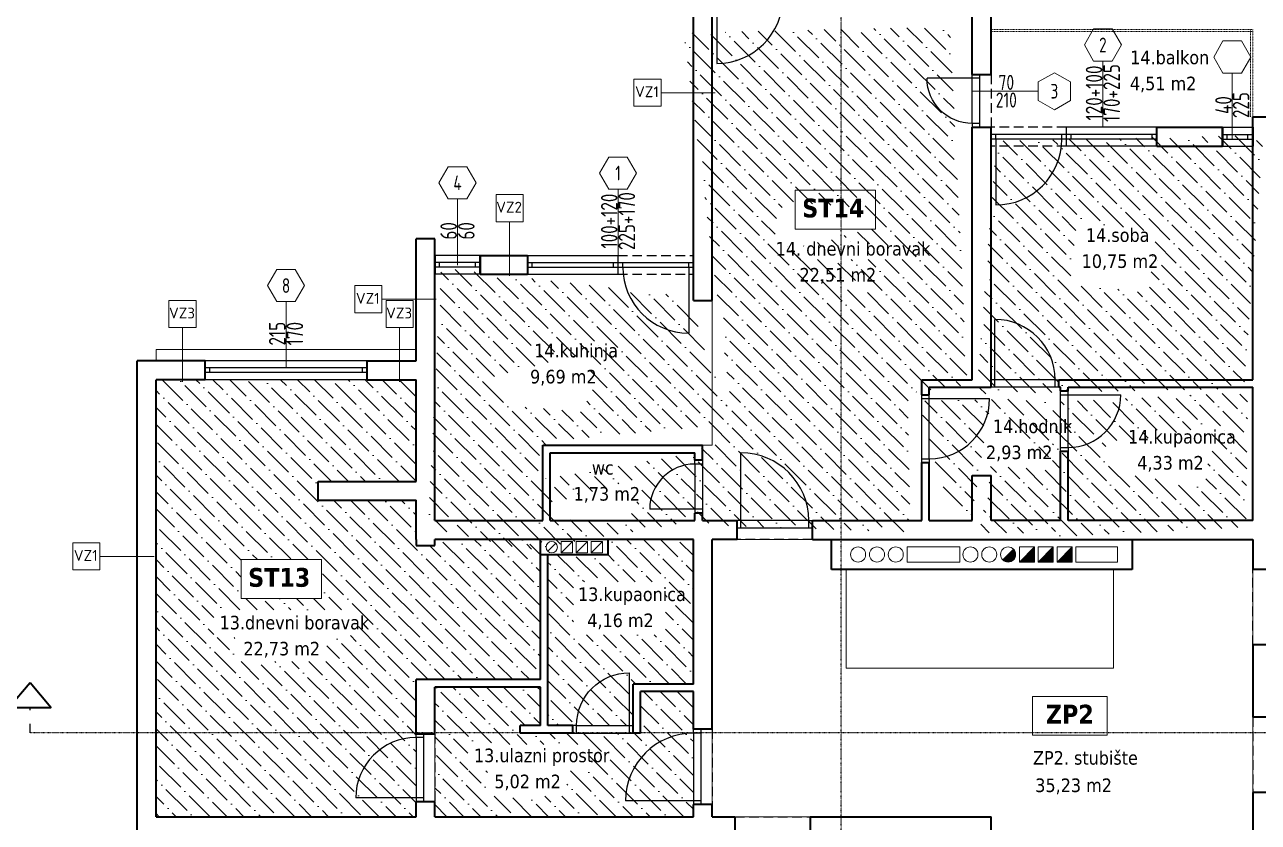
# Model space of a CAD drawing. Header units: millimetres. Extents: x -701 to 470890, y -446843 to -116129.
# Drawn here: x 214800 to 216437, y -222771 to -221712 of the extents above; entities that cross this region are included whole.
import ezdxf
from ezdxf.enums import TextEntityAlignment as Align

# ---------------------------------------------------------------- set-up
doc = ezdxf.new("R2010")
doc.units = ezdxf.units.MM
for name, pattern in [('ACAD_ISO03W100', [30, 12, -18]), ('HIDDEN', [0.375, 0.25, -0.125]), ('HIDDENX2', [19.049999999999997, 12.7, -6.35])]:
    doc.linetypes.add(name, pattern=pattern)
doc.layers.get('0').update_dxf_attribs({"lineweight": 0})
for name, color, linetype, lineweight in [('05-podgled-tanko', 144, 'HIDDEN', 0), ('06-hatch_grijano', 30, 'Continuous', 0), ('07-kote', 70, 'Continuous', 9), ('09-oznaka stavke', 1, 'Continuous', 0), ('5-TX', 113, 'Continuous', 5), ('TP_01 - 0.35', 1, 'Continuous', 35), ('TP_01 - 0.50', 1, 'Continuous', 40), ('TP_07 - 0.20', 255, 'Continuous', 20)]:
    doc.layers.add(name, color=color, linetype=linetype, lineweight=lineweight)
for name, color, linetype in [('TP_Hatch', 252, 'Continuous'), ('TP_Hidden', 8, 'HIDDENX2'), ('TP_Otvori', 8, 'Continuous'), ('TP_Otvori.block', 8, 'Continuous'), ('zidovi', 1, 'Continuous')]:
    doc.layers.add(name, color=color, linetype=linetype)
doc.styles.add('isocpeur', font='isocpeur.ttf')
doc.styles.add('tahoma10', font='tahoma.ttf', dxfattribs={"height": 2})

# ---------------------------------------------------------------- blocks, each defined once
blk = doc.blocks.new('*U656')
at = {"layer": 'TP_Otvori'}
for p, q in [((5.000001072883606, 2.04358873916146e-07), (4.999993102891582, 90.00000084808873)), ((5.000001072883606, 2.04358873916146e-07), (1.072883605957031e-06, 2.04358873916146e-07)), ((95.00000107288324, 8.910042925631245e-06), (5.00000083446503, 3.877577494648676e-07)), ((5.00000064713616, -10.00000003405978), (5.000000834465027, 2.043588528028758e-07)), ((95.00000088555437, -9.999991328375708), (95.00000107288324, 8.910042925631245e-06)), ((95.00000107288324, 8.910042924803541e-06), (100.0000010728832, 8.910042924803541e-06)), ((100.0000011239731, -9.999993269784119), (1.123973317912923e-06, -10.00000023841852))]:
    blk.add_line(p, q, dxfattribs=at)
blk.add_arc((5.000001072883581, 4.189355961307331e-07), 90.00000042915346, 5.073854788161767e-06, 90.00000507385442, dxfattribs=at)
blk = doc.blocks.new('*U655')
at = {"layer": 'TP_Otvori'}
for p, q in [((5.000001072883606, 2.04358873916146e-07), (4.999994874000921, 70.00000070503756)), ((5.000001072883606, 2.04358873916146e-07), (1.072883605957031e-06, 2.04358873916146e-07)), ((75.00000107288328, 6.975446469694553e-06), (5.00000083446503, 3.877577494648676e-07)), ((5.00000064713616, -10.00000003405978), (5.000000834465027, 2.043588528028758e-07)), ((75.00000088555441, -9.999993262972165), (75.00000107288328, 6.975446469694553e-06)), ((75.00000107288328, 6.975446468866849e-06), (80.00000107288328, 6.975446468866849e-06)), ((80.00000112397319, -9.999995204380575), (1.123973317912923e-06, -10.00000023841852))]:
    blk.add_line(p, q, dxfattribs=at)
blk.add_arc((5.000001072883586, 3.712518800830469e-07), 70.00000033378596, 5.073854788161768e-06, 90.00000507385444, dxfattribs=at)
blk = doc.blocks.new('*U654')
at = {"layer": 'TP_Otvori'}
for p, q in [((5.000001072883606, 2.04358873916146e-07), (4.999993988446251, 80.00000077656311)), ((5.000001072883606, 2.04358873916146e-07), (1.072883605957031e-06, 2.04358873916146e-07)), ((85.00000107288324, 7.942744697662896e-06), (5.00000083446503, 3.877577494648676e-07)), ((5.00000064713616, -10.00000003405978), (5.000000834465027, 2.043588528028758e-07)), ((85.00000088555437, -9.999992295673938), (85.00000107288324, 7.942744697662896e-06)), ((85.00000107288324, 7.942744696835193e-06), (90.00000107288324, 7.942744696835193e-06)), ((90.00000112397315, -9.999994237082348), (1.123973317912923e-06, -10.00000023841852))]:
    blk.add_line(p, q, dxfattribs=at)
blk.add_arc((5.000001072883583, 3.950937381068899e-07), 80.00000038146969, 5.073854788161769e-06, 90.00000507385444, dxfattribs=at)
blk = doc.blocks.new('*U663')
at = {"layer": 'TP_01 - 0.50'}
for p, q in [((0, 1.192092895507812e-07), (0, -30.00000011920929)), ((71.99999547958377, 1.139640818882981e-06), (71.99999547958377, -29.99999909877775))]:
    blk.add_line(p, q, dxfattribs=at)
at = {"layer": 'TP_Otvori'}
for p, q in [((0, 0), (71.99999547958377, -1.71661366175613e-07)), ((4.76837158203125e-07, -11.25000011920929), (71.9999952411652, -11.25000029087066)), ((0, -18.75000011920929), (71.9999952411652, -18.75000005245207)), ((7.500000476837158, -11.25000011920929), (7.500000476837158, -18.75000107288361)), ((64.49999500274662, -11.25000029087066), (64.4999952411652, -18.75000029087065)), ((0, -29.99999833106995), (71.99999547958377, -29.99999897956846))]:
    blk.add_line(p, q, dxfattribs=at)
blk = doc.blocks.new('*U1741')
at = {"layer": 'TP_01 - 0.50'}
for p, q in [((0, 1.192092895507812e-07), (0, -30.00000011920929)), ((47.99999727249144, 1.196861273592731e-06), (47.99999727249144, -29.99999904155731))]:
    blk.add_line(p, q, dxfattribs=at)
at = {"layer": 'TP_Otvori'}
for p, q in [((0, 0), (47.99999727249144, -1.144409114658629e-07)), ((4.76837158203125e-07, -11.25000011920929), (47.99999703407286, -11.2500002336502)), ((0, -18.75000011920929), (47.99999703407286, -18.74999999523162)), ((7.500000476837158, -11.25000011920929), (7.500000476837158, -18.75000107288361)), ((40.49999679565428, -11.2500002336502), (40.49999703407286, -18.7500002336502)), ((0, -29.99999833106995), (47.99999727249144, -29.99999892234802))]:
    blk.add_line(p, q, dxfattribs=at)
blk = doc.blocks.new('*U658')
at = {"layer": 'TP_Otvori'}
for p, q in [((5.000001072883606, 2.04358873916146e-07), (4.99999575955559, 60.00000063351202)), ((5.000001072883606, 2.04358873916146e-07), (1.072883605957031e-06, 2.04358873916146e-07)), ((65.00000107288331, 6.008148241726208e-06), (5.00000083446503, 3.877577494648676e-07)), ((5.00000064713616, -10.00000003405978), (5.000000834465027, 2.043588528028758e-07)), ((65.00000088555444, -9.999994230270392), (65.00000107288331, 6.008148241726208e-06)), ((65.00000107288331, 6.008148240898504e-06), (70.00000107288331, 6.008148240898504e-06)), ((70.00000112397322, -9.999996171678802), (1.123973317912923e-06, -10.00000023841852))]:
    blk.add_line(p, q, dxfattribs=at)
blk.add_arc((5.000001072883589, 3.474100220592039e-07), 60.00000028610224, 5.073854788161768e-06, 90.00000507385444, dxfattribs=at)
blk = doc.blocks.new('*U3361')
blk.add_lwpolyline([(0, 31.04602911306961), (-1.792289735764687e-20, -59.1770623683441)])
blk.add_lwpolyline([(-12.61066770181837, -59.17706236834409), (-25.22133540363676, -81.01937954526137), (-12.61066770181839, -102.8616967221786), (12.61066770181836, -102.8616967221786), (25.22133540363676, -81.0193795452614), (12.61066770181841, -59.1770623683441)], close=True)
at = {"style": 'isocpeur', "width": 0.75}
for tag, p in [('VIS', (-12, -15.62063755359621)), ('SIR', (12, -15.6206375535962))]:
    blk.add_attdef(tag, text='', height=15, rotation=270, dxfattribs=at).set_placement(p, align=Align.MIDDLE)
blk.add_attdef('BR', text='', height=20, rotation=179.9999999999984, dxfattribs=at).set_placement((-3.584578783445449e-20, -81.01937954526115), align=Align.MIDDLE_CENTER)
blk = doc.blocks.new('*U3370')
blk.add_lwpolyline([(0, 31.04602911306961), (-1.792289735764687e-20, -59.1770623683441)])
blk.add_lwpolyline([(-12.61066770181837, -59.17706236834409), (-25.22133540363676, -81.01937954526137), (-12.61066770181839, -102.8616967221786), (12.61066770181836, -102.8616967221786), (25.22133540363676, -81.0193795452614), (12.61066770181841, -59.1770623683441)], close=True)
at = {"style": 'isocpeur', "width": 0.75}
for tag, p in [('VIS', (-12, -15.62063755359621)), ('SIR', (12, -15.6206375535962))]:
    blk.add_attdef(tag, text='', height=15, rotation=270, dxfattribs=at).set_placement(p, align=Align.MIDDLE)
blk.add_attdef('BR', text='', height=20, dxfattribs=at).set_placement((-4.03896783473158e-28, -81.0193795452616), align=Align.MIDDLE_CENTER)
blk = doc.blocks.new('*U3381')
blk.add_lwpolyline([(0, 31.04602911306961), (-1.792289735764687e-20, -59.1770623683441)])
blk.add_lwpolyline([(-12.61066770181837, -59.17706236834409), (-25.22133540363676, -81.01937954526137), (-12.61066770181839, -102.8616967221786), (12.61066770181836, -102.8616967221786), (25.22133540363676, -81.0193795452614), (12.61066770181841, -59.1770623683441)], close=True)
at = {"style": 'isocpeur', "width": 0.75}
for tag, p in [('VIS', (-12, -15.62063755359621)), ('SIR', (12, -15.6206375535962))]:
    blk.add_attdef(tag, text='', height=15, rotation=270, dxfattribs=at).set_placement(p, align=Align.MIDDLE)
blk.add_attdef('BR', text='', height=20.00000000000001, rotation=269.9999999999976, dxfattribs=at).set_placement((-2.273736754432321e-13, -81.01937954526137), align=Align.MIDDLE_CENTER)
blk = doc.blocks.new('*U649')
at = {"ltscale": 0.1}
blk.add_line((-0.1249999999996342, 0.3749996975742539), (-0.6249999999981708, 0.3749984878712693), dxfattribs=at)
blk.add_lwpolyline([(0.1249996975738881, 0.5000003024253804), (0.1250003024253803, 0.2500003024261121), (-0.124999697573888, 0.2499996975746198), (-0.1250003024253803, 0.4999996975738881)], close=True, dxfattribs=at)
at = {"style": 'isocpeur'}
blk.add_attdef('sl', text='', height=0.1, dxfattribs=at).set_placement((0.005017208459321409, 0.3336032184705005), align=Align.CENTER)
blk = doc.blocks.new('*U64')
at = {"ltscale": 0.1}
blk.add_line((3.02425826437247e-07, 0.2500000000003658), (1.512129132241746e-06, -0.2499999999981707), dxfattribs=at)
blk.add_lwpolyline([(-0.1250003024254606, 0.4999996975738077), (0.1249996975738076, 0.5000003024254606), (0.1250003024254606, 0.2500003024261923), (-0.1249996975738077, 0.2499996975745394)], close=True, dxfattribs=at)
at = {"style": 'isocpeur'}
blk.add_attdef('sl', text='', height=0.1, dxfattribs=at).set_placement((0.005017208459321409, 0.3336032184705005), align=Align.CENTER)

msp = doc.modelspace()

# ---------------------------------------------------------------- hatches: boundary and pattern name
at = {"layer": '06-hatch_grijano'}
h = msp.add_hatch(dxfattribs=at)
h.set_pattern_fill('ANSI36', color=256, scale=5, angle=270, style=0)
h.set_pattern_definition([(315, (643136874.9920071, 503081196.8688628), (30.86963041617522, -8.418990113502339), [39.6875, -7.9375, 0, -7.9375])])
h.paths.add_polyline_path([(215462.2205219889, -222201.148841598), (215462.2205218697, -222130.0341655993), (215569.4454368973, -222130.0341655397), (215569.4454367781, -222201.1488417172)])
h.paths.add_polyline_path([(215712.7781899596, -222078.0319536709), (215687.7781900788, -222078.0319537305), (215687.7781899596, -222043.0319526576), (215344.7781881714, -222043.0319545054), (215344.7781899596, -222370.0319536113), (215487.7781899596, -222370.0319536113), (215487.7781898404, -222270.0319537305), (215712.7781899596, -222270.0319537305)])
h.paths.add_polyline_path([(215541.1784854556, -222286.7138641857), (215596.5722970391, -222286.7138641261), (215596.5722971583, -222316.8100374722), (215541.1784853364, -222316.8100374722)])
h.paths.add_polyline_path([(215522.2495840216, -222351.4754227184), (215522.2495841408, -222316.8100375914), (215621.4723203803, -222316.8100375318), (215621.4723202611, -222351.4754226588)])
h.paths.add_polyline_path([(215689.7781898404, -222280.0319537305), (215497.7781898404, -222280.0319537305), (215497.7781900788, -222370.0319537305), (215689.7781898404, -222370.0319536709)])
h.paths.add_polyline_path([(215822.806578579, -221983.2411606096), (215822.806578579, -221931.5859367036), (215929.2593380833, -221931.585936644), (215929.2593380833, -221983.2411606096)])
h.paths.add_polyline_path([(215788.4199846411, -222029.7130709671), (215788.4199846411, -221992.857235887), (215969.6594744349, -221992.8572359466), (215969.6594743157, -222029.7130710267)])
h.paths.add_polyline_path([(215816.3805616522, -222061.5848254942), (215816.3805617715, -222029.7130708479), (215938.2426669026, -222029.7130709671), (215938.2426669026, -222061.5848254346)])
h.paths.add_polyline_path([(216057.7781885291, -221685.0319535517), (215712.7781900788, -221685.0319529556), (215712.7781900788, -222270.0319537305), (215699.7781898404, -222270.0319537305), (215699.7781898404, -222370.0319536709), (215990.7781899596, -222370.0319537901), (215990.7781899596, -222183.0319537305), (216057.7781899596, -222183.0319537305)])
h.paths.add_polyline_path([(216193.7038866902, -222047.9676928901), (216193.7038868094, -221975.9255189084), (216311.4937457467, -221976.826168158), (216311.4937457467, -222048.8683421396)])
h.paths.add_polyline_path([(216429.778190198, -221873.0319546246), (216082.7781899596, -221873.031952598), (216082.7781899596, -222183.0319538497), (216429.7781899596, -222183.0319537901)])
h.paths.add_polyline_path([(216169.0786059523, -222231.3590680145), (216169.0786059523, -222296.4361729407), (216069.2509884263, -222296.436172881), (216069.2509884263, -222231.3590680145)])
h.paths.add_polyline_path([(216174.7781907941, -222193.0319459223), (216000.7781900788, -222193.0319537901), (216000.7781899596, -222370.0319537305), (216057.7781898404, -222370.0319537305), (216057.7781898404, -222310.0319538497), (216082.7781897212, -222310.0319537901), (216082.7781898404, -222370.0319537305), (216174.7781907941, -222370.0319537901)])
h.paths.add_polyline_path([(216256.5102443123, -222312.368035891), (216256.5102443123, -222242.1491274618), (216378.3668982411, -222242.1491274618), (216378.3668980027, -222312.3680360102)])
h.paths.add_polyline_path([(216429.7781899596, -222193.0319538497), (216184.7781907941, -222193.0319537901), (216184.7781907941, -222370.0319537305), (216429.7781899596, -222370.0319537305)])
edge = h.paths.add_edge_path()
edge.add_arc((216231.0419659717, -221738.7672995463), 21.29625924844763, 56.38658051472054, 76.82071943254347)
edge.add_line((216235.897487255, -221718.0319536113), (216226.186444689, -221718.0319536113))
edge.add_arc((216231.0419659725, -221738.7672995467), 21.29625924891914, 103.1792805677224, 123.6134194851943)
edge.add_line((216219.2526418805, -221721.0319536113), (216242.8312900635, -221721.0319536113))
h = msp.add_hatch(dxfattribs=at)
h.set_pattern_fill('ANSI36', color=256, scale=5, angle=270, style=0)
h.set_pattern_definition([(315, (-46567.70961697074, -4411.238665198325), (30.86963041617522, -8.418990113502339), [39.6875, -7.9375, 0, -7.9375])])
h.paths.add_polyline_path([(215087.6758578444, -222473.5344709539), (215087.6758578444, -222421.879247167), (215194.1286173487, -222421.8792470478), (215194.1286173487, -222473.5344710135)])
h.paths.add_polyline_path([(215051.4906036282, -222525.3703542732), (215051.490603509, -222488.5145192527), (215232.7300931836, -222488.5145193123), (215232.7300931836, -222525.3703542732)])
h.paths.add_polyline_path([(215079.4511805201, -222557.2421088599), (215079.4511805201, -222525.3703543328), (215201.3132857705, -222525.3703542732), (215201.3132858897, -222557.2421088599)])
h.paths.add_polyline_path([(215484.7781897212, -222395.0319534921), (215344.7781899596, -222395.0319536709), (215344.7781899596, -222403.0319537305), (215319.7781899596, -222403.0319537305), (215319.7781899596, -222343.0319536709), (215189.7781899596, -222343.0319536709), (215189.7781899596, -222318.0319536113), (215319.7781899596, -222318.0319536709), (215319.7781899596, -222183.0319536709), (214974.7781903172, -222183.0319537305), (214974.7781900788, -222763.0319536709), (215319.7781899596, -222763.0319536709), (215319.7781899596, -222581.0319537305), (215484.7781899596, -222581.0319534921)])
h.paths.add_polyline_path([(215388.6207537079, -222702.3754857563), (215388.6207537079, -222667.0094384336), (215549.5968796635, -222667.009438374), (215549.5968796635, -222702.3754857563)])
h.paths.add_polyline_path([(215519.913299265, -222702.3754857563), (215519.913299265, -222735.840800681), (215414.4974661494, -222735.8408006214), (215414.4974661494, -222702.3754858159)])
h.paths.add_polyline_path([(215687.7781898404, -222597.031952598), (215617.7781808997, -222597.031952598), (215617.7781808997, -222652.031952598), (215457.7781808997, -222652.031952598), (215457.7781808997, -222642.0319527768), (215484.7781900788, -222642.0319527172), (215484.7781900788, -222591.0319534921), (215344.7781899596, -222591.0319537305), (215344.7781899596, -222763.0319537305), (215687.7781899596, -222763.0319536709)])
h.paths.add_polyline_path([(215528.7447801257, -222521.7604351424), (215528.7447801257, -222451.5415266537), (215650.6014340544, -222451.5415265941), (215650.6014339352, -222521.7604351424)])
h.paths.add_polyline_path([(215687.7781899596, -222395.0319533133), (215574.7781897212, -222395.0319534921), (215574.7781897212, -222415.0319536113), (215494.7781898404, -222415.0319536113), (215494.7781899596, -222642.031952598), (215607.7781808997, -222642.031952598), (215607.7781808997, -222587.031952598), (215687.7781808997, -222587.031952598)])
at = {"layer": 'TP_Hatch'}
h = msp.add_hatch(color=256, dxfattribs=at)
h.dxf.hatch_style = 1
h.paths.add_polyline_path([(216140.278739872, -222425.0330158853), (216140.278739872, -222405.0330158853), (216120.278739872, -222425.0330158853)])
h = msp.add_hatch(color=256, dxfattribs=at)
h.dxf.hatch_style = 1
h.paths.add_polyline_path([(216165.278739872, -222425.0330158853), (216165.278739872, -222405.0330158853), (216145.278739872, -222425.0330158853)])
h = msp.add_hatch(color=256, dxfattribs=at)
h.dxf.hatch_style = 1
h.paths.add_polyline_path([(216190.278739872, -222425.0330158853), (216190.278739872, -222405.0330158853), (216170.278739872, -222425.0330158853)])
h = msp.add_hatch(color=256, dxfattribs=at)
h.dxf.hatch_style = 1
edge = h.paths.add_edge_path()
edge.add_arc((216105.2787401105, -222415.0330154084), 10.00000047683717, 225.0000009659346, 269.9999979509434)
edge.add_arc((216105.2787397528, -222415.0330155276), 10.00000041723252, 270.0000020490567, 359.9999979509434)
edge.add_arc((216105.2787384415, -222415.0330166601), 10.00000154972079, 4.436338000413295e-06, 44.99999734039595)
edge.add_line((216112.3498076821, -222407.9619480752), (216098.207672062, -222422.1040836953))

# ---------------------------------------------------------------- linework, layer by layer
at = {"layer": '05-podgled-tanko'}
for p, q in [((216082.7781900788, -221718.0319536113), (216429.7781899596, -221718.0319536113)), ((216426.7781899596, -221718.0319536113), (216426.7781899596, -221834.0319520616)), ((216429.7781899596, -221718.0319536113), (216429.7781899596, -221834.0319520616)), ((216082.7781900788, -221721.0319536113), (216429.7781899596, -221721.0319536113))]:
    msp.add_line(p, q, dxfattribs=at).dxf.unprotected_set("ltscale", 0)
at = {"layer": '06-hatch_grijano'}
for p, q in [((215845.7781899596, -222395.0319536709), (215745.7781898404, -222395.0319536113)), ((215712.7781899596, -222647.0319536709), (215712.7781899596, -222747.0319536709)), ((215344.7781899596, -222653.0319537305), (215344.7781899596, -222743.0319537305))]:
    msp.add_line(p, q, dxfattribs=at)
for points in [[(215712.7781900788, -221685.0319529556), (215712.7781900788, -222270.0319537305), (215699.7781898404, -222270.0319537305), (215699.7781898404, -222370.0319536709), (215990.7781899596, -222370.0319537901), (215990.7781899596, -222183.0319537305), (216057.7781899596, -222183.0319537305), (216057.7781885291, -221685.0319535517), (215712.7781898404, -221685.0319529556)], [(214974.7781903172, -222183.0319536709), (214974.7781900788, -222763.0319536709), (215319.7781899596, -222763.0319536709), (215319.7781899596, -222581.0319537305), (215484.7781899596, -222581.0319534921), (215484.7781897212, -222395.0319534921), (215344.7781899596, -222395.0319536709), (215344.7781899596, -222403.0319537305), (215319.7781899596, -222403.0319537305), (215319.7781899596, -222343.0319536709), (215189.7781899596, -222343.0319536709), (215189.7781899596, -222318.0319536113), (215319.7781899596, -222318.0319536709), (215319.7781899596, -222183.0319536709), (214974.7781898404, -222183.0319537305)], [(215494.7781898404, -222415.0319536113), (215574.7781897212, -222415.0319536113), (215574.7781897212, -222395.0319534921), (215687.7781899596, -222395.0319533133), (215687.7781808997, -222587.031952598), (215607.7781808997, -222587.031952598), (215607.7781808997, -222642.031952598), (215494.7781899596, -222642.031952598), (215494.7781898404, -222415.0319536113)], [(215712.778190198, -222395.0319532537), (215712.7781903172, -222763.0319537305), (216082.7781900788, -222763.0319539093), (216082.7781898404, -223198.0319533729), (216429.778190198, -223198.0319533133), (216429.778190198, -222395.0319537305), (216269.7792899037, -222395.0319537305), (216269.7792899037, -222435.0330158853), (216245.278739872, -222435.0330158853), (216245.278739872, -222566.0330158257), (215890.278739872, -222566.0330158853), (215890.278739872, -222435.0330158853), (215870.7781899596, -222435.0330158853), (215870.7781899596, -222395.0319536709), (215712.778190198, -222395.0319537305)], [(215687.7781899596, -222763.0319536709), (215687.7781898404, -222597.031952598), (215617.7781808997, -222597.031952598), (215617.7781808997, -222652.031952598), (215457.7781808997, -222652.031952598), (215457.7781808997, -222642.0319527768), (215484.7781900788, -222642.0319527172), (215484.7781900788, -222591.0319534921), (215344.7781899596, -222591.0319537305), (215344.7781899596, -222763.0319537305), (215687.7781899596, -222763.0319536709)]]:
    msp.add_lwpolyline(points, dxfattribs=at)
at = {"layer": '07-kote', "linetype": 'ByBlock', "ltscale": 5}
for points in [[(215822.806578579, -221931.585936644), (215929.2593380833, -221931.585936644), (215929.2593380833, -221983.2411606096), (215822.806578579, -221983.2411606096)], [(215087.6758578444, -222421.8792470478), (215194.1286173487, -222421.8792470478), (215194.1286173487, -222473.5344710135), (215087.6758578444, -222473.5344710135)], [(216137.4386886979, -222603.3558569931), (216236.5766901398, -222603.3558569931), (216236.5766901398, -222655.0110809588), (216137.4386886979, -222655.0110809588)]]:
    msp.add_lwpolyline(points, close=True, dxfattribs=at)
at = {"layer": 'TP_01 - 0.35'}
for p, q in [((215687.7781900788, -222078.0319537305), (215687.7781899596, -221655.0319528364)), ((215712.7781900788, -222078.0319536709), (215712.7781900788, -221655.031952896)), ((216057.7781899596, -221778.0319536709), (216057.7781899596, -221655.0319530152)), ((216082.7781899596, -221778.0319536113), (216082.7781899596, -221655.0319528364)), ((216057.7781900788, -221778.0319536113), (216082.7781899596, -221778.0319536709)), ((216057.7781899596, -222183.0319537901), (216057.7781899596, -221848.0319536113)), ((216057.7781899596, -221848.0319536113), (216082.7781898404, -221848.0319536709)), ((216082.7781899596, -222193.0319537901), (216082.7781899596, -221848.0319536709)), ((216302.778190198, -221848.0319536709), (216389.7781900788, -221848.0319536709)), ((216302.778190198, -221873.0319537305), (216302.778190198, -221848.0319536709)), ((216389.7781900788, -221873.0319537305), (216389.7781900788, -221848.0319536709)), ((216429.7781899596, -222183.0319537901), (216429.7781899596, -221834.0319520616)), ((216429.7781899596, -221834.0319521212), (216454.7781898404, -221834.0319521212)), ((216302.778190198, -221873.0319537901), (216389.7781900788, -221873.0319537305)), ((215319.7781899596, -222158.0319536113), (215319.7781899596, -221996.0319518232)), ((215344.7782006884, -221996.0319518232), (215319.7782006884, -221996.0319518232)), ((215344.7781899596, -222213.0319536709), (215344.7781900788, -221996.0319518828)), ((215404.7781899596, -222018.0319536709), (215467.7781899596, -222018.0319537305)), ((215404.7781899596, -222018.0319537305), (215404.7781899596, -222043.0319537305)), ((215467.7781899596, -222018.0319537901), (215467.7781899596, -222043.0319537305)), ((215404.7781899596, -222043.0319536709), (215467.7781899596, -222043.0319537305)), ((215687.7781899596, -222078.0319537305), (215712.7781899596, -222078.0319536709)), ((215344.7781899596, -222213.0319537305), (215344.7781899596, -222091.4770303749)), ((214949.7781899596, -222903.0319535517), (214949.7781899596, -222158.031952896)), ((214974.7781900788, -222158.0319529556), (214949.7781899596, -222158.031952896)), ((215039.7781903172, -222158.0319536709), (214974.7781903172, -222158.0319536709)), ((215039.778190198, -222183.0319530749), (215039.7781903172, -222158.0319530152)), ((215254.7781898404, -222158.0319536709), (215319.7781898404, -222158.0319536709)), ((215254.7781899596, -222183.0319530749), (215254.7781898404, -222158.0319530152)), ((214974.7781899596, -222763.0319536709), (214974.7781898404, -222183.0319536709)), ((215039.778190198, -222183.0319536709), (214974.7781903172, -222183.0319536709)), ((215254.7781899596, -222183.0319536709), (215319.7781898404, -222183.0319536709)), ((215319.7781900788, -222318.0319536113), (215319.7781899596, -222183.0319536709)), ((215990.7781899596, -222183.0319537901), (216057.7781899596, -222183.0319537901)), ((215990.7781897212, -222203.0319537901), (215990.7781899596, -222183.0319537901)), ((216000.7781899596, -222193.0319537901), (216082.7781899596, -222193.0319537901)), ((216000.7781900788, -222203.0319537901), (216000.7781900788, -222193.0319537901)), ((216172.7781899596, -222193.0319379353), (216172.7781899596, -222183.0319379353)), ((216172.7781899596, -222183.0319537901), (216429.7781899596, -222183.0319537901)), ((216174.7781907941, -222193.0319459223), (216172.7781899596, -222193.0319379353)), ((216174.7781907941, -222198.0319458627), (216174.7781907941, -222193.0319459223)), ((216184.7781907941, -222193.0319537901), (216429.7781899596, -222193.0319537901)), ((216184.7781907941, -222198.0319458627), (216184.7781907941, -222193.0319459223)), ((216429.7781899596, -222347.0319538497), (216429.7781899596, -222193.0319537901)), ((215990.7781899596, -222203.0319537901), (216000.7781899596, -222203.0319537901)), ((216174.7781906748, -222198.0319458627), (216184.7781906748, -222198.0319458627)), ((215344.7781899596, -222370.0319537305), (215344.7781899596, -222213.0319537305)), ((215344.7781899596, -222370.0319537305), (215344.7781898404, -222213.0319537305)), ((215487.7781898404, -222270.0319537305), (215699.7781898404, -222270.0319537305)), ((215487.7781899596, -222370.0319536113), (215487.7781898404, -222270.0319537305)), ((215699.7781899596, -222290.0319536709), (215699.7781898404, -222270.0319537305)), ((215497.7781898404, -222280.0319537305), (215689.7781898404, -222280.0319537305)), ((215497.7781899596, -222370.0319536113), (215497.7781898404, -222280.0319537305)), ((215689.7781897212, -222290.0319537305), (215689.7781898404, -222280.0319537305)), ((215699.7781898404, -222290.0319537305), (215689.7781898404, -222290.0319537305)), ((216174.7781907941, -222370.0319537901), (216174.7781907941, -222278.0319458627)), ((216174.7781906748, -222278.0319458627), (216184.7781906748, -222278.0319458627)), ((216184.7781907941, -222370.0319537901), (216184.7781907941, -222278.0319458627)), ((215990.7781899596, -222370.0319537901), (215990.7781899596, -222293.0319538497)), ((215990.7781899596, -222293.0319537901), (216000.7781899596, -222293.0319537901)), ((216000.7781899596, -222370.0319537901), (216000.7781900788, -222293.0319538497)), ((215189.7781898404, -222343.0319536709), (215189.7781898404, -222318.0319536113)), ((215189.7781898404, -222318.0319536113), (215319.7781899596, -222318.0319536709)), ((216057.7781898404, -222370.0319537305), (216057.7781898404, -222310.0319537305)), ((216057.7781898404, -222310.0319537305), (216082.7781899596, -222310.0319537901)), ((216082.7781898404, -222370.0319537305), (216082.7781897212, -222310.0319537901)), ((215189.7781899596, -222343.0319536709), (215319.7781899596, -222343.0319536709)), ((215319.7781899596, -222395.0319536709), (215319.7781899596, -222343.0319536709)), ((216429.7781899596, -222370.0319537305), (216429.7781899596, -222347.0319538497)), ((215344.7781899596, -222370.0319537305), (215487.7781900788, -222370.0319536709)), ((215497.7781900788, -222370.0319537305), (215557.7781899596, -222370.0319537305)), ((215557.7781899596, -222370.0319537305), (215689.7781898404, -222370.0319536709)), ((215689.7781898404, -222370.0319536709), (215689.7781897212, -222360.0319536709)), ((215699.7781898404, -222360.0319537305), (215689.7781898404, -222360.0319537305)), ((215699.7781898404, -222370.0319536709), (215699.7781899596, -222360.0319536709)), ((215699.7781897212, -222370.0319536709), (215745.7781898404, -222370.0319536709)), ((215745.7781898404, -222395.0319536709), (215745.7781898404, -222370.0319536709)), ((215845.7781898404, -222370.0319536709), (215990.7781900788, -222370.0319537305)), ((215845.7781898404, -222395.0319536709), (215845.7781898404, -222370.0319536709)), ((216000.7781899596, -222370.0319537305), (216057.7781899596, -222370.0319537305)), ((216174.7781907941, -222370.0319537305), (216082.7781898404, -222370.0319537305)), ((216429.7781899596, -222370.0319537901), (216184.7781907941, -222370.0319537305)), ((215319.7781899596, -222395.0319537305), (215319.7781899596, -222403.0319537305)), ((215319.7781899596, -222403.0319537305), (215344.7781899596, -222403.0319537305)), ((215400.7781898404, -222395.0319537901), (215344.7781899596, -222395.0319536709)), ((215344.7781899596, -222403.0319537305), (215344.7781899596, -222395.0319536709)), ((215484.7781898404, -222395.0319536113), (215400.7781898404, -222395.0319537901)), ((215687.7781899596, -222395.0319533133), (215484.7781898404, -222395.0319536113)), ((215484.7781897212, -222415.0319535517), (215484.7781897212, -222395.0319534921)), ((215574.7781897212, -222415.0319536113), (215574.7781897212, -222395.0319535517)), ((215687.7781899596, -222587.0319526576), (215687.7781899596, -222395.0319533133)), ((215745.7781898404, -222395.0319531941), (215712.7781900788, -222395.0319533729)), ((215712.7781899596, -222647.0319536709), (215712.778190198, -222395.0319532537)), ((215845.7781898404, -222395.0319537305), (216429.7781900788, -222395.0319537305)), ((215870.7781899596, -222435.0330158853), (215870.7781899596, -222395.0319536709)), ((216269.7792899037, -222395.0319537305), (216269.7792899037, -222435.0330158853)), ((216429.7781900788, -222395.0319537305), (216429.7781900788, -222435.0330155873)), ((215484.7781899596, -222581.0319537305), (215484.7781897212, -222415.0319534921)), ((215484.7781897212, -222415.0319536113), (215574.7781897212, -222415.0319536113)), ((215494.7781899596, -222642.0319527172), (215494.7781898404, -222415.0319536113)), ((216269.7792899037, -222435.0330158853), (215870.7781899596, -222435.0330158853)), ((216454.7781898404, -222435.0330155873), (216429.7781900788, -222435.0330155873)), ((216429.778190198, -222535.0330155873), (216429.7781900788, -222570.0330155873)), ((216454.7781900788, -222535.0330155873), (216429.7781900788, -222535.0330155873)), ((216429.7781899596, -222570.0330158853), (216429.7781899596, -222631.0330159449)), ((215484.7781899596, -222581.0319537305), (215319.7781899596, -222581.0319537305)), ((215319.7781900788, -222653.0319537305), (215319.7781899596, -222581.0319536709)), ((215484.7781900788, -222591.0319534325), (215344.7781899596, -222591.0319537305)), ((215344.7781899596, -222653.0319537305), (215344.7781899596, -222591.0319537305)), ((215484.7781900788, -222642.0319526576), (215484.7781900788, -222591.0319534325)), ((215607.7781808997, -222652.031952598), (215607.7781808997, -222587.031952598)), ((215687.7781808997, -222587.031952598), (215607.7781808997, -222587.031952598)), ((215617.7781808997, -222652.031952598), (215617.7781808997, -222597.031952598)), ((215687.7781808997, -222597.031952598), (215617.7781808997, -222597.031952598)), ((215687.7781899596, -222647.0319534921), (215687.7781898404, -222597.031952598)), ((216454.7781899596, -222631.0330158853), (216429.7781899596, -222631.0330159449)), ((215484.7781900788, -222642.0319527172), (215457.7781808997, -222642.0319527768)), ((215457.7781808997, -222652.031952598), (215457.7781808997, -222642.0319527172)), ((215527.7781810189, -222642.031952598), (215494.7781899596, -222642.031952598)), ((215527.7781808997, -222652.031952598), (215527.7781808997, -222642.0319527172)), ((215712.778190198, -222647.0319536709), (215687.778190198, -222647.0319536113)), ((215319.7781899596, -222653.0319537305), (215344.7781899596, -222653.0319537305)), ((215527.7781808997, -222652.0319526576), (215457.7781808997, -222652.031952598)), ((215617.7781808997, -222652.0319527172), (215607.7781807805, -222652.0319526576)), ((216429.7781899596, -222731.0330159449), (216429.7781900788, -223232.0330157065)), ((216454.778190198, -222731.0330158853), (216429.778190198, -222731.0330159449)), ((215319.7781899596, -222743.0319537305), (215344.7781899596, -222743.0319537305)), ((215319.7781899596, -222763.0319536709), (215319.7781900788, -222743.0319537305)), ((215344.7781899596, -222763.0319536709), (215344.7781899596, -222743.0319537305)), ((215687.7781899596, -222763.0319536709), (215687.7781899596, -222747.0319535517)), ((215712.7781899596, -222747.0319536709), (215687.7781899596, -222747.0319536113)), ((215712.7781899596, -222763.0319536709), (215712.7781899596, -222747.0319536709)), ((214974.7781899596, -222763.0319536709), (215319.7781899596, -222763.0319537305)), ((215344.7781899596, -222763.0319537305), (215687.7781899596, -222763.0319536709)), ((215712.7781903172, -222763.0319537305), (215742.778190198, -222763.0319537305)), ((215742.7781903172, -222763.0319537305), (215742.7781903172, -222788.0319537305)), ((215842.7781903172, -222763.0319537305), (216082.7781900788, -222763.0319536113)), ((215842.7781903172, -222763.0319537305), (215842.7781903172, -222788.0319537305)), ((216082.7781898404, -223198.0319533729), (216082.7781900788, -222763.0319536113))]:
    msp.add_line(p, q, dxfattribs=at)
at = {"layer": 'TP_07 - 0.20'}
for p, q in [((214974.7781899596, -222143.0319536709), (215319.7781900788, -222143.0319537305)), ((214974.7781899596, -222158.031952896), (214974.7781899596, -222143.0319536709)), ((215505.0538907672, -222400.0185785674), (215494.4472890521, -222410.6251803421)), ((215527.2505899096, -222397.821879425), (215512.2505899096, -222412.821879425)), ((215547.2505899096, -222397.821879425), (215532.2505899096, -222412.821879425)), ((215567.2505899096, -222397.821879425), (215552.2505899096, -222412.821879425)), ((216140.278739872, -222405.0330158853), (216120.278739872, -222425.0330158853)), ((216165.278739872, -222405.0330158853), (216145.278739872, -222425.0330158853)), ((216190.278739872, -222405.0330158853), (216170.278739872, -222425.0330158853)), ((216112.3498076821, -222407.9619480752), (216098.207672062, -222422.1040836953)), ((215890.278739872, -222435.0330158853), (215890.278739872, -222566.0330158257)), ((216245.278739872, -222435.0330158853), (216245.278739872, -222566.0330158257)), ((215890.278739872, -222566.0330158853), (216245.278739872, -222566.0330159449))]:
    msp.add_line(p, q, dxfattribs=at)
for points in [[(215512.2505899096, -222397.821879425), (215527.2505899096, -222397.821879425), (215527.2505899096, -222412.821879425), (215512.2505899096, -222412.821879425)], [(215532.2505899096, -222397.821879425), (215547.2505899096, -222397.821879425), (215547.2505899096, -222412.821879425), (215532.2505899096, -222412.821879425)], [(215552.2505899096, -222397.821879425), (215567.2505899096, -222397.821879425), (215567.2505899096, -222412.821879425), (215552.2505899096, -222412.821879425)], [(216041.2787393952, -222405.0330158853), (215971.2787393952, -222405.0330158853), (215971.2787393952, -222425.0330158853), (216041.2787393952, -222425.0330158853)], [(216120.278739872, -222405.0330158853), (216140.278739872, -222405.0330158853), (216140.278739872, -222425.0330158853), (216120.278739872, -222425.0330158853)], [(216145.278739872, -222405.0330158853), (216165.278739872, -222405.0330158853), (216165.278739872, -222425.0330158853), (216145.278739872, -222425.0330158853)], [(216170.278739872, -222405.0330158853), (216190.278739872, -222405.0330158853), (216190.278739872, -222425.0330158853), (216170.278739872, -222425.0330158853)], [(216195.278739872, -222405.0330158853), (216250.278739872, -222405.0330158853), (216250.278739872, -222425.0330158853), (216195.278739872, -222425.0330158853)]]:
    msp.add_lwpolyline(points, close=True, dxfattribs=at)
for centre, radius in [((215499.7505899096, -222405.321879425), 7.5), ((215906.2787393952, -222415.0330158853), 10), ((215931.2787393952, -222415.0330158853), 10), ((215956.2787393952, -222415.0330158853), 10), ((216055.278739872, -222415.0330158853), 10), ((216080.278739872, -222415.0330158853), 10), ((216105.278739872, -222415.0330158853), 10)]:
    msp.add_circle(centre, radius, dxfattribs=at)
at = {"layer": 'TP_Hidden'}
for p, q in [((216082.7781898404, -221778.0319537305), (216082.7781897212, -221848.0319538497)), ((216182.778190198, -221848.0319527172), (216082.778190198, -221848.0319521212)), ((216182.778190198, -221873.0319528364), (216082.778190198, -221873.031952598)), ((215587.7781899596, -222018.0319527768), (215687.7781899596, -222018.0319521808)), ((215587.7781899596, -222043.031952896), (215687.7781899596, -222043.0319526576)), ((215845.7781899596, -222395.0319536709), (215745.7781898404, -222395.0319536113)), ((216429.778190198, -222535.0330156469), (216429.7822753811, -222435.0330155873)), ((216429.7781898404, -222631.0330148124), (216429.7822750235, -222731.033014872)), ((215712.7781899596, -222647.0319536709), (215712.7781899596, -222747.0319536709)), ((215344.7781899596, -222653.0319537305), (215344.7781899596, -222743.0319537305)), ((215742.7781903172, -222763.0319537305), (215842.7781903172, -222763.0319537305))]:
    msp.add_line(p, q, dxfattribs=at)
at = {"layer": 'TP_Otvori'}
for p, q in [((215719.0281903172, -221675.6569524788), (215719.0281903172, -221763.1569511675)), ((216182.7781903172, -221873.0319533729), (216182.7781903172, -221848.0319533133)), ((216302.778190198, -221848.0319533133), (216182.778190198, -221848.0319528364)), ((216182.778190198, -221857.4069517636), (216082.778190198, -221857.4069517636)), ((216182.7781897212, -221863.6569521212), (216082.778190198, -221863.656952002)), ((216089.0281906748, -221863.6569521212), (216089.0281906748, -221857.4069509291)), ((216089.0281906748, -221863.6569521212), (216089.0281906748, -221951.1569508099)), ((216176.5281894827, -221863.6569521212), (216176.5281894827, -221857.4069509291)), ((216302.778190198, -221857.406952598), (216182.7781904364, -221857.4069524788)), ((216302.778190198, -221863.6569529556), (216182.7781904364, -221863.6569527172)), ((216189.0281909133, -221863.6569527172), (216189.0281909133, -221857.4069522404)), ((216296.5281894827, -221863.6569529556), (216296.5281894827, -221857.4069517636)), ((216302.778190198, -221873.0319536709), (216182.778190198, -221873.0319534325)), ((215467.7781899596, -222018.0319533729), (215587.7781899596, -222018.031952896)), ((215467.7781899596, -222027.4069526576), (215587.7781897212, -222027.4069525384)), ((215474.0281906748, -222033.6569530152), (215474.0281906748, -222027.4069518232)), ((215581.5281892443, -222033.6569527768), (215581.5281892443, -222027.4069523)), ((215587.7781898404, -222043.0319534325), (215587.7781898404, -222018.0319533729)), ((215587.7781899596, -222027.4069518232), (215687.7781899596, -222027.4069518232)), ((215594.0281906748, -222033.6569521808), (215594.0281906748, -222027.4069509887)), ((215681.5281894827, -222033.6569521808), (215681.5281894827, -222027.4069509887)), ((215467.7781899596, -222033.6569530152), (215587.7781897212, -222033.6569527768)), ((215467.7781899596, -222043.0319537305), (215587.7781899596, -222043.0319534921)), ((215587.7781904364, -222033.6569521808), (215687.7781899596, -222033.6569520616)), ((215681.5281894827, -222033.6569521808), (215681.5281894827, -222121.1569508695)), ((215039.778190198, -222183.0319534921), (215039.778190198, -222158.0319534325)), ((215254.7781897212, -222158.0319539093), (215039.7781903172, -222158.0319528364)), ((215254.7781898404, -222167.4069529556), (215039.7781904364, -222167.4069524788)), ((215254.7781898404, -222173.6569532537), (215039.7781904364, -222173.6569527172)), ((215046.0281910325, -222173.6569527172), (215046.0281907941, -222167.4069522404)), ((215248.5281891251, -222173.6569527172), (215248.5281893635, -222167.4069522404)), ((215254.7781899596, -222183.0319539093), (215039.7781903172, -222183.0319534325))]:
    msp.add_line(p, q, dxfattribs=at)
for centre, start, end in [((215719.0281903172, -221675.6569524788), 270, 0), ((216089.0281906748, -221863.6569521212), 270, 0), ((215681.5281894827, -222033.6569521808), 180, 270)]:
    msp.add_arc(centre, 87.49999874830246, start, end, dxfattribs=at)
at = {"layer": 'zidovi', "linetype": 'ACAD_ISO03W100', "ltscale": 0.02}
for p, q in [((215883.5844915844, -223556.2476475049), (215883.5844915844, -221596.2498764972)), ((217657.9145825855, -222651.6644946052), (214807.6120412393, -222651.6644946052))]:
    msp.add_line(p, q, dxfattribs=at)
at = {"layer": 'zidovi', "linetype": 'ACAD_ISO03W100'}
msp.add_line((214807.6120412393, -222651.6644946052), (214807.6120412393, -222618.147212584), dxfattribs=at)
at = {"layer": 'zidovi', "lineweight": 35}
msp.add_lwpolyline([(214807.6120412389, -222585.1817766265), (214779.8466410657, -222618.147212584), (214835.3774414139, -222618.147212584), (214807.6120412389, -222585.1817766265)], dxfattribs=at)

# ---------------------------------------------------------------- block references
at = {"layer": '06-hatch_grijano'}
msp.add_blockref('*U656', (215745.7781898404, -222370.0319536709), dxfattribs=at)
at = {"layer": '06-hatch_grijano', "xscale": -1}
msp.add_blockref('*U655', (215607.7781808997, -222642.031952598), dxfattribs=at)
at = {"layer": '06-hatch_grijano'}
for name, p, rotation in [('*U656', (215687.7781898404, -222747.0319536709), 89.99999999999999), ('*U654', (215319.778190198, -222743.0319548034), 90.00000000000001)]:
    msp.add_blockref(name, p, dxfattribs=dict(at, rotation=rotation))
at = {"layer": '09-oznaka stavke', "linetype": 'HIDDEN', "ltscale": 50}
ref = msp.add_blockref('*U3361', (216231.0444372536, -221817.762074466), dxfattribs=dict(at, xscale=0.9750000000000001, yscale=0.9750000000000001, zscale=0.9750000000000001, rotation=180.0017924477389))
ref.add_attrib('SIR', '120+100', dxfattribs={"layer": '0', "height": 22, "rotation": 90.00179244774475, "style": 'isocpeur', "width": 0.7500000000000002}).set_placement((216219.3439607984, -221802.5323188829), align=Align.MIDDLE)
ref.add_attrib('VIS', '170+225', dxfattribs={"layer": '0', "height": 22, "rotation": 90.00179244774475, "style": 'isocpeur', "width": 0.7500000000000002}).set_placement((216242.7439607869, -221802.5315868346), align=Align.MIDDLE)
ref.add_attrib('BR', '2', dxfattribs={"layer": '0', "height": 19.5, "rotation": 0.001792447744755556, "style": 'isocpeur', "width": 0.7500000000000002}).set_placement((216231.0419659995, -221738.7681794481), align=Align.MIDDLE_CENTER)
ref = msp.add_blockref('*U3370', (216402.6963710389, -221833.7801918995), dxfattribs=dict(at, xscale=0.9750000000000001, yscale=0.9750000000000001, zscale=0.9750000000000001, rotation=180.0017924477389))
ref.add_attrib('SIR', '40', dxfattribs={"layer": '0', "height": 22, "rotation": 90.00179244774475, "style": 'isocpeur', "width": 0.7500000000000002}).set_placement((216390.9958945836, -221818.5504363163), align=Align.MIDDLE)
ref.add_attrib('VIS', '225', dxfattribs={"layer": '0', "height": 22, "rotation": 90.00179244774475, "style": 'isocpeur', "width": 0.7500000000000002}).set_placement((216414.3958945722, -221818.5497042681), align=Align.MIDDLE)
ref = msp.add_blockref('*U3381', (216087.6856581187, -221800.1762177761), dxfattribs=dict(at, xscale=0.9750000000000001, yscale=0.9750000000000001, zscale=0.9750000000000001, rotation=90.00179244773895))
ref.add_attrib('SIR', '70', dxfattribs={"layer": '0', "height": 20, "rotation": 0.001792447744755556, "style": 'isocpeur', "width": 0.7500000000000002}).set_placement((216102.9154137018, -221788.475741321), align=Align.MIDDLE)
ref.add_attrib('VIS', '210', dxfattribs={"layer": '0', "height": 20, "rotation": 0.001792447744755556, "style": 'isocpeur', "width": 0.7500000000000002}).set_placement((216102.9161457501, -221811.8757413095), align=Align.MIDDLE)
ref.add_attrib('BR', '3', dxfattribs={"layer": '0', "height": 19.5, "rotation": 0.001792447744797942, "style": 'isocpeur', "width": 0.7500000000000002}).set_placement((216166.6795531366, -221800.1737465219), align=Align.MIDDLE_CENTER)
ref = msp.add_blockref('*U3361', (215587.777242874, -221987.7620745256), dxfattribs=dict(at, xscale=0.9750000000000001, yscale=0.9750000000000001, zscale=0.9750000000000001, rotation=180.0017924477389))
ref.add_attrib('SIR', '100+120', dxfattribs={"layer": '0', "height": 22, "rotation": 90.00179244774475, "style": 'isocpeur', "width": 0.7500000000000002}).set_placement((215576.0767664188, -221972.5323189425), align=Align.MIDDLE)
ref.add_attrib('VIS', '225+170', dxfattribs={"layer": '0', "height": 22, "rotation": 90.00179244774475, "style": 'isocpeur', "width": 0.7500000000000002}).set_placement((215599.4767664074, -221972.5315868942), align=Align.MIDDLE)
ref.add_attrib('BR', '1', dxfattribs={"layer": '0', "height": 19.5, "rotation": 0.001792447744755556, "style": 'isocpeur', "width": 0.7500000000000002}).set_placement((215587.7747716199, -221908.7681795077), align=Align.MIDDLE_CENTER)
ref = msp.add_blockref('*U3361', (215374.7772430131, -222000.7601761343), dxfattribs=dict(at, xscale=0.9750000000000001, yscale=0.9750000000000001, zscale=0.9750000000000001, rotation=180.0017924477389))
ref.add_attrib('SIR', '60', dxfattribs={"layer": '0', "height": 22, "rotation": 90.00179244774475, "style": 'isocpeur', "width": 0.7500000000000002}).set_placement((215363.0767665579, -221985.5304205512), align=Align.MIDDLE)
ref.add_attrib('VIS', '60', dxfattribs={"layer": '0', "height": 22, "rotation": 90.00179244774475, "style": 'isocpeur', "width": 0.7500000000000002}).set_placement((215386.4767665464, -221985.5296885029), align=Align.MIDDLE)
ref.add_attrib('BR', '4', dxfattribs={"layer": '0', "height": 19.5, "rotation": 0.001792447744755556, "style": 'isocpeur', "width": 0.7500000000000002}).set_placement((215374.7747717591, -221921.7662811164), align=Align.MIDDLE_CENTER)
ref = msp.add_blockref('*U3361', (215147.2772431721, -222137.1370743468), dxfattribs=dict(at, xscale=0.9750000000000001, yscale=0.9750000000000001, zscale=0.9750000000000001, rotation=180.0017924477389))
ref.add_attrib('SIR', '215', dxfattribs={"layer": '0', "height": 22, "rotation": 90.00179244774475, "style": 'isocpeur', "width": 0.7500000000000002}).set_placement((215135.5767667168, -222121.9073187637), align=Align.MIDDLE)
ref.add_attrib('VIS', '170', dxfattribs={"layer": '0', "height": 22, "rotation": 90.00179244774475, "style": 'isocpeur', "width": 0.7500000000000002}).set_placement((215158.9767667054, -222121.9065867154), align=Align.MIDDLE)
ref.add_attrib('BR', '8', dxfattribs={"layer": '0', "height": 19.5, "rotation": 0.001792447744755556, "style": 'isocpeur', "width": 0.7500000000000002}).set_placement((215147.274771918, -222058.1431793289), align=Align.MIDDLE_CENTER)
at = {"layer": '5-TX'}
ref = msp.add_blockref('*U649', (215626.8415151623, -221856.1031891902), dxfattribs=dict(at, xscale=-144.0000000000024, yscale=144.0000000000024, zscale=144.0000000000024, rotation=0.0001386217754983932))
ref.add_attrib('sl', 'VZ1', dxfattribs={"layer": '0', "height": 14.40000000000024, "rotation": 0.0001386217754983932, "style": 'isocpeur'}).set_placement((215626.1189209186, -221808.0643274786), align=Align.CENTER)
ref = msp.add_blockref('*U64', (215443.9166622578, -222009.3021469406), dxfattribs=dict(at, xscale=-144.0000000000024, yscale=144.0000000000024, zscale=144.0000000000024, rotation=0.0001386217754983932))
ref.add_attrib('sl', 'VZ2', dxfattribs={"layer": '0', "height": 14.40000000000024, "rotation": 0.0001386217754983932, "style": 'isocpeur'}).set_placement((215443.1940680141, -221961.263285229), align=Align.CENTER)
ref = msp.add_blockref('*U649', (215256.4314470992, -222130.1905165751), dxfattribs=dict(at, xscale=-144.0000000000024, yscale=144.0000000000024, zscale=144.0000000000024, rotation=0.0001386217754983932))
ref.add_attrib('sl', 'VZ1', dxfattribs={"layer": '0', "height": 14.40000000000024, "rotation": 0.0001386217754983932, "style": 'isocpeur'}).set_placement((215255.7088528555, -222082.1516548634), align=Align.CENTER)
ref = msp.add_blockref('*U64', (215009.9467626239, -222149.7901228591), dxfattribs=dict(at, xscale=-144.0000000000024, yscale=144.0000000000024, zscale=144.0000000000024, rotation=0.0001386217754983932))
ref.add_attrib('sl', 'VZ3', dxfattribs={"layer": '0', "height": 14.40000000000024, "rotation": 0.0001386217754983932, "style": 'isocpeur'}).set_placement((215009.2241683802, -222101.7512611474), align=Align.CENTER)
ref = msp.add_blockref('*U64', (215298.0076296683, -222149.7901228591), dxfattribs=dict(at, xscale=-144.0000000000024, yscale=144.0000000000024, zscale=144.0000000000024, rotation=0.0001386217754983932))
ref.add_attrib('sl', 'VZ3', dxfattribs={"layer": '0', "height": 14.40000000000024, "rotation": 0.0001386217754983932, "style": 'isocpeur'}).set_placement((215297.2850354246, -222101.7512611474), align=Align.CENTER)
ref = msp.add_blockref('*U649', (214882.2050523339, -222471.5487297788), dxfattribs=dict(at, xscale=-144.0000000000024, yscale=144.0000000000024, zscale=144.0000000000024, rotation=0.0001386217754983932))
ref.add_attrib('sl', 'VZ1', dxfattribs={"layer": '0', "height": 14.40000000000024, "rotation": 0.0001386217754983932, "style": 'isocpeur'}).set_placement((214881.4824580902, -222423.5098680672), align=Align.CENTER)
at = {"layer": 'TP_Otvori.block', "xscale": -1, "rotation": 90}
msp.add_blockref('*U658', (216057.7781898404, -221778.0319538497), dxfattribs=at)
at = {"layer": 'TP_Otvori.block', "yscale": 0.8333333856529689, "zscale": 0.8333333856529689}
for name, p, xscale, rotation in [('*U1741', (216389.7781899596, -221873.0319536113), -0.8333333856529689, 180), ('*U663', (215404.7781900788, -222043.0319535517), 0.8333333856529689, 179.9999999999999)]:
    msp.add_blockref(name, p, dxfattribs=dict(at, xscale=xscale, rotation=rotation))
at = {"layer": 'TP_Otvori.block'}
for name, p in [('*U654', (216082.7781888867, -222183.0319537901)), ('*U656', (215745.7781898404, -222370.0319536709))]:
    msp.add_blockref(name, p, dxfattribs=at)
for name, p, rotation in [('*U654', (216000.7781898404, -222203.0319581412), 270), ('*U655', (216184.7781907941, -222198.0319458627), 270), ('*U658', (215689.7781897212, -222360.0319536709), 90), ('*U656', (215687.7781898404, -222747.0319536709), 89.99999999999999), ('*U654', (215319.778190198, -222743.0319548034), 90.00000000000001)]:
    msp.add_blockref(name, p, dxfattribs=dict(at, rotation=rotation))
at = {"layer": 'TP_Otvori.block', "xscale": -1}
msp.add_blockref('*U655', (215607.7781808997, -222642.031952598), dxfattribs=at)

# ---------------------------------------------------------------- texts
at = {"layer": '07-kote', "linetype": 'ByBlock', "ltscale": 5, "char_height": 18, "attachment_point": 1, "style": 'tahoma10'}
for s, width, heights, insert in [('\\pt90;14.balkon', 171.7930613853969, [2.542646071188718], (216267.2485030039, -221746.2905658864)), ('\\pt90;4,51 m2', 171.7930613853969, [2.542646071188718], (216266.8680071774, -221780.8387602352)), ('\\pt90;{\\fTahoma|b1|i0|c238|p34;\\H1.3889x;ST14} ', 171.7930613853969, [2.542646071188718], (215832.1488233233, -221942.6379222058)), ('\\pt90;14.soba', 171.7930613853969, [2.542646071188718], (216208.5436556995, -221982.1239588045)), ('\\pt90;14. dnevni boravak', 222.5963268084452, [104.081337968716], (215796.9408276702, -222000.2283887052)), ('\\pt90;10,75 m2', 171.7930613853969, [2.542646071188718], (216202.8229814196, -222016.6721531533)), ('\\pt90;22,51 m2', 171.7930613853969, [2.542646071188718], (215828.5257237578, -222034.776583054)), ('\\pt90;14.kuhinja', 171.7930613853969, [2.542646071188718], (215476.5132204915, -222135.4159084343)), ('\\pt90;9,69 m2', 171.7930613853969, [2.542646071188718], (215471.0668231869, -222169.9641027831)), ('\\pt90;14.hodnik', 171.7930613853969, [2.542646071188718], (216085.1030790234, -222235.9161185407)), ('\\pt90;14.kupaonica', 171.7930613853969, [2.542646071188718], (216264.4720506096, -222249.7931254291)), ('\\pt90;2,93 m2', 171.7930613853969, [2.542646071188718], (216075.9191841508, -222270.4643128895)), ('\\pt90;4,33 m2', 171.7930613853969, [2.542646071188718], (216276.6477571154, -222284.3413197779)), ('\\pt90;wc', 171.7930613853969, [2.542646071188718], (215553.0575119877, -222290.9795737647)), ('\\pt90;1,73 m2', 171.7930613853969, [2.542646071188718], (215528.7630217696, -222325.5277681135)), ('\\pt90;{\\fTahoma|b1|i0|c238|p34;\\H1.3889x;ST13} ', 171.7930613853969, [2.542646071188718], (215097.0181025887, -222432.9312326097)), ('\\pt90;13.kupaonica', 171.7930613853969, [2.542646071188718], (215534.7097962523, -222458.8178314351)), ('\\pt90;13.dnevni boravak', 214.3571832370944, [76.03917025892493], (215059.0876833821, -222496.4257169747)), ('\\pt90;4,16 m2', 171.7930613853969, [2.542646071188718], (215546.8855027581, -222493.3660257839)), ('\\pt90;22,73 m2', 171.7930613853969, [2.542646071188718], (215090.6725794697, -222530.9739113235)), ('\\pt90;{\\fTahoma|b1|i0|c238|p34;\\H1.3889x;ZP2} ', 171.7930613853969, [2.542646071188718], (216155.4245942259, -222614.407842555)), ('\\pt90;13.ulazni prostor', 206.1450698687695, [69.83343678399883], (215396.5923503066, -222672.6987586402)), ('\\pt90;ZP2. stubište', 171.7930613853969, [2.542646071188718], (216138.3796573222, -222675.9713381313)), ('\\pt90;5,02 m2', 171.7930613853969, [2.542646071188718], (215423.6036024714, -222707.246952989)), ('\\pt18;35,23 m2', 171.7930613853969, [2.542646071188718], (216141.3220211888, -222712.3556788348))]:
    msp.add_mtext_dynamic_manual_height_columns(s, width=width, gutter_width=10, heights=heights, dxfattribs=dict(at, insert=insert))

doc.saveas('drawing.dxf')
